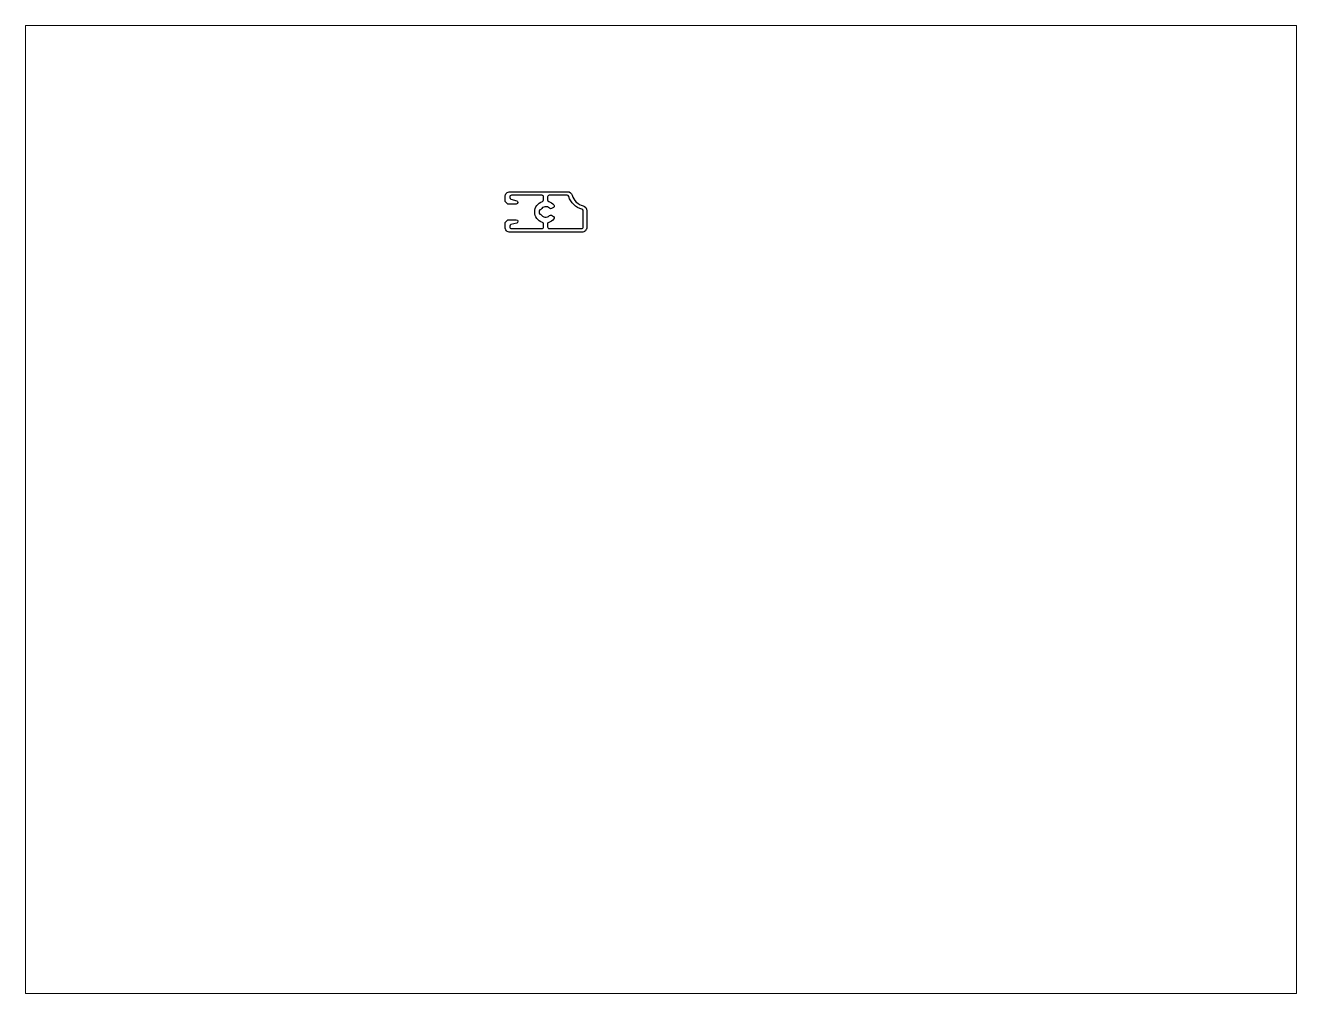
# Paper-space layout 'Layout1' of a CAD drawing. Extents: x 27 to 240, y 20 to 183.
# The model-space entities are those that its viewports show. They can reach past a viewport. Long polylines and large blocks are cut down to what shows.
import ezdxf

# ---------------------------------------------------------------- set-up
doc = ezdxf.new("R2010")
doc.units = 0
doc.header["$LTSCALE"] = 15
doc.layers.get('0').update_dxf_attribs({"linetype": 'CONTINUOUS'})

msp = doc.modelspace()

# ---------------------------------------------------------------- linework, layer by layer
at = {"color": 0, "linetype": 'CONTINUOUS', "ltscale": 0.05}
for points in [[(144.97, 224.48), (146.72, 224.01, -0.885112), (146.6, 223.03), (144, 223.03), (143.2, 223.83), (143.2, 225.28, -0.414214), (144.7, 226.78), (162.13, 226.78, -0.336083), (163.57, 225.68, 0.268283), (166.87, 222.47, -0.34318), (168, 221.01), (168, 215.98, -0.414214), (166.5, 214.48), (144.7, 214.48, -0.414214), (143.2, 215.98), (143.2, 217.43), (144, 218.23), (146.6, 218.23, -0.885112), (146.72, 217.24), (144.97, 216.77, 0.339454), (144.6, 216.29), (144.6, 216.08, 0.414214), (145.1, 215.58), (154.4, 215.58, 0.414214), (154.9, 216.08), (154.9, 216.99, 0.33059), (154.54, 217.47, -0.742307), (154.54, 223.79, 0.33059), (154.9, 224.26), (154.9, 225.18, 0.414214), (154.4, 225.68), (145.1, 225.68, 0.414214), (144.6, 225.18), (144.6, 224.96, 0.339454)], [(156.6, 215.58), (166.4, 215.58, 0.414214), (166.9, 216.08), (166.9, 220.94, 0.339672), (166.53, 221.42, -0.261644), (162.53, 225.32, 0.33268), (162.05, 225.68), (156.6, 225.68, 0.414214), (156.1, 225.18), (156.1, 224.26, 0.33059), (156.45, 223.79, -0.14449), (158.02, 222.76, -0.467831), (157.88, 222), (157.26, 221.65, -0.34543), (156.65, 221.73, 0.506793), (154.09, 221.4, 0.402543), (153.53, 220.99, 0.09214), (153.53, 220.26, 0.402543), (154.09, 219.86, 0.506793), (156.65, 219.52, -0.34543), (157.26, 219.61), (157.88, 219.25, -0.467831), (158.02, 218.49, -0.14449), (156.45, 217.47, 0.33059), (156.1, 216.99), (156.1, 216.08, 0.414214)]]:
    msp.add_lwpolyline(points, format="xyb", close=True, dxfattribs=at)

psp = doc.layouts.get("Layout1")

# ---------------------------------------------------------------- viewports
at = {"layer": '0', "color": 0, "linetype": 'BYBLOCK', "ltscale": 0.05}
psp.add_viewport(center=(133.35, 101.6), size=(213.36, 162.56), view_center_point=(190.51, 130.3), view_height=293.8955, dxfattribs=at)

doc.saveas('drawing.dxf')
